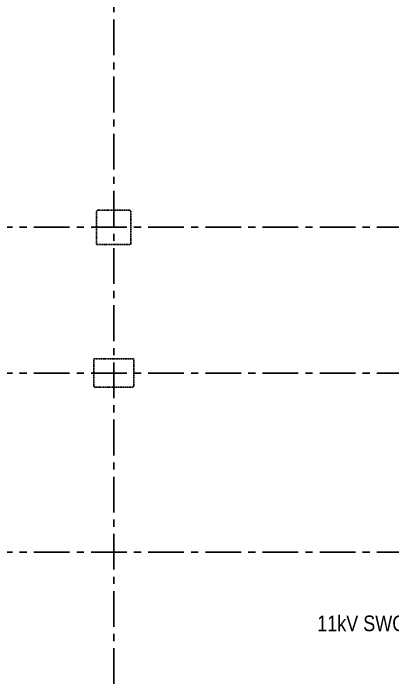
# Model space of a CAD drawing. Header units: metres. Extents: x 841183 to 1048542, y 259326 to 317714.
# Drawn here: x 1018176 to 1024810, y 293182 to 304923 of the extents above; entities that cross this region are included whole.
import ezdxf
from ezdxf.enums import TextEntityAlignment as Align

# ---------------------------------------------------------------- set-up
doc = ezdxf.new("R2010")
doc.units = ezdxf.units.M
doc.linetypes.add('HIDDEN2', pattern=[0.1875, 0.125, -0.0625])
doc.linetypes.add('VILLA AXIS$0$CENTER', pattern=[2, 1.25, -0.25, 0.25, -0.25])
for name, color, linetype in [('A-AXIS LINE', 253, 'Continuous'), ('A-TEXT', 252, 'Continuous'), ('G-COL', 252, 'Continuous')]:
    doc.layers.add(name, color=color, linetype=linetype)
doc.layers.add('A-REFLECT DOWN', color=252, linetype='Continuous', transparency=0.6)
doc.styles.add('romans', font='romans.shx', dxfattribs={"width": 0.85})
doc.styles.get("Standard").update_dxf_attribs({"font": 'ARIALN.TTF'})

# ---------------------------------------------------------------- blocks, each defined once
blk = doc.blocks.new('A$C51a5b08a')
at = {"layer": 'A-AXIS LINE', "linetype": 'VILLA AXIS$0$CENTER', "ltscale": 500}
for p, q in [((-18170.1, 5133.1, -94.7), (-18170.1, -22200.4, -113.8)), ((-40565.7, -10501.7, -193.6), (9544.5, -10501.7, -80)), ((-40565.7, -13051.7, -220.1), (9544.5, -13051.7, -106.5)), ((-40565.7, -16183.2, -220.1), (9544.5, -16183.2, -106.5))]:
    blk.add_line(p, q, dxfattribs=at)
at = {"layer": 'G-COL', "color": 8, "linetype": 'HIDDEN2', "ltscale": 6}
for points, elevation in [([(-17870.1, -10801.7), (-18470.1, -10801.7), (-18470.1, -10221.7), (-18450.1, -10201.7), (-17890.1, -10201.7), (-17870.1, -10221.7)], -94.7), ([(-17820.1, -12801.7), (-18520.1, -12801.7), (-18520.1, -13281.7), (-18500.1, -13301.7), (-17840.1, -13301.7), (-17820.1, -13281.7)], -106.5)]:
    blk.add_lwpolyline(points, close=True, dxfattribs=dict(at, elevation=elevation))
at = {"color": 252, "style": 'romans', "width": 0.8}
blk.add_attdef('RD01', text='', height=225, dxfattribs=at).set_placement((-31176.6, -17501.4, -38.4), align=Align.MIDDLE_CENTER)
blk = doc.blocks.new('A$C10b3fa2f')
at = {"layer": 'A-REFLECT DOWN'}
h = blk.add_hatch(dxfattribs=at)
h.set_pattern_fill('AR-HBONE', color=256, scale=75, style=0)
h.set_pattern_definition([(45, (-872853.3, -501345.44), (0, 424.26407), [900, -300]), (135, (-872641.16, -501133.3), (3e-14, 424.26407), [900, -300])])
h.paths.add_polyline_path([(-40951.9, -7637.1), (-40445.1, -7637.1), (-40278.2, -7926.1), (-40445.1, -8215.1), (-40951.9, -8215.1), (-41118.8, -7926.1)])
edge = h.paths.add_edge_path()
edge.add_line((-40250.6, -6912.7), (-42275.6, -6912.7))
edge.add_line((-42275.6, -6912.7), (-42275.6, -105.8))
edge.add_line((-42275.6, -105.8), (-42275.6, 38.9))
edge.add_line((-42275.6, 38.9), (-43125, 38.9))
edge.add_line((-43125, 38.9), (-43125, -30517.1))
edge.add_line((-43125, -30517.1), (-43000, -30517.1))
edge.add_line((-43000, -30517.1), (-43000, -32386.1))
edge.add_line((-43000, -32386.1), (-6450, -32386.1))
edge.add_arc((-6450, -25886.1), 6500, 270, 360)
edge.add_line((50, -25886.1), (50, -22117.5))
edge.add_line((50, -22117.5), (-3025.4, -22117.5))
edge.add_line((-3025.4, -22117.5), (-3025.4, -31367.5))
edge.add_line((-3025.4, -31367.5), (-37875.6, -31367.3))
edge.add_line((-37875.6, -31367.3), (-37875.6, -22117.5))
edge.add_line((-37875.6, -22117.5), (-40250.6, -22117.5))
edge.add_line((-40250.6, -22117.5), (-40250.6, -6912.7))

msp = doc.modelspace()

# ---------------------------------------------------------------- block references
at = {"color": 2}
msp.add_blockref('A$C10b3fa2f', (1038100.4, 311684, -216), dxfattribs=at)

# ---------------------------------------------------------------- next in the draw order: block references
msp.add_blockref('A$C51a5b08a', (1038100.4, 311683.9, -103.7), dxfattribs=at)

# ---------------------------------------------------------------- next in the draw order: texts
at = {"layer": 'A-TEXT', "color": 7, "insert": (1024917.6, 294390, -29.9), "char_height": 275, "width": 3340.189, "attachment_point": 2}
msp.add_mtext('11kV SWGR ROOM', dxfattribs=at)

doc.saveas('drawing.dxf')
